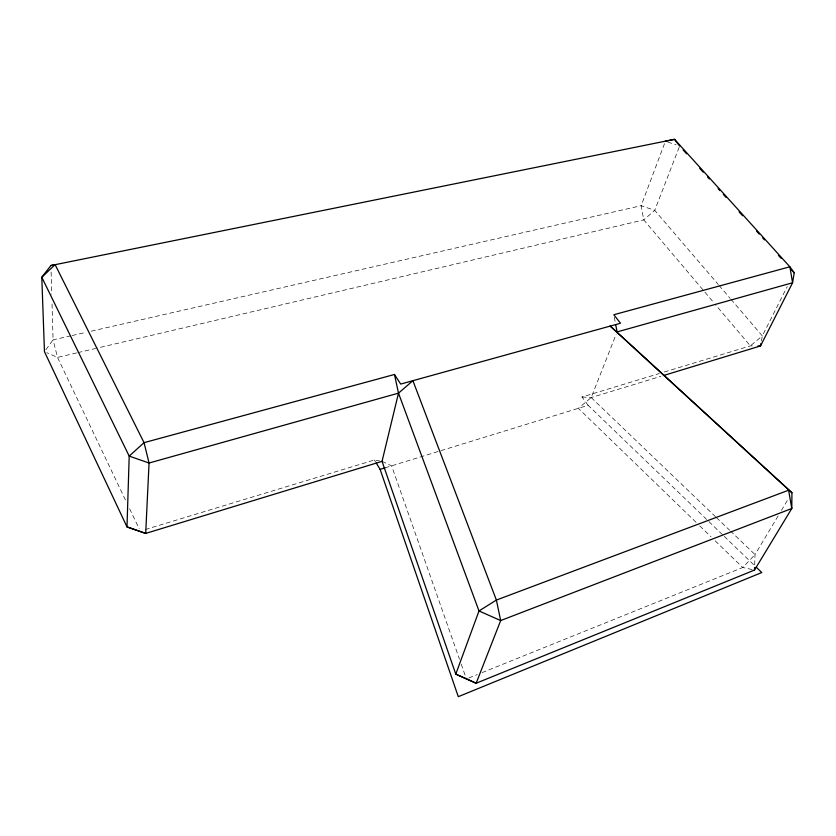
<?xml version="1.0" encoding="UTF-8"?>
<svg xmlns="http://www.w3.org/2000/svg" width="836" height="836" viewBox="0 0 836 836"><rect width="100%" height="100%" fill="white"/><g stroke="black" fill="none" stroke-linecap="round" stroke-linejoin="round"><path stroke-width="0.63" stroke-dasharray="4.18 3.13" d="M754.678 564.906L755.023 554.571L778.097 515.948M761.439 340.931L762.338 335.915L787.251 286.56M664.495 143.656L641.139 205.698L643.751 219.878L714.268 303.228M679.156 147.282L654.734 210.348L643.751 219.878L96.945 348.163M696.043 522.301L578.355 408.334L591.198 397.57L616.142 334.306M781.399 510.43L787.982 499.395M45.907 349.699L53.076 339.876L51.978 302.047M468.808 677.965L477.262 674.568M482.09 672.614L742.744 567.519L755.023 554.571L730.539 531.111M385.093 467.836L588.147 405.324L723.307 535.479M145.234 529.554L374.392 460.009L379.492 460.897M588.147 405.324L582.002 396.995L659.322 373.525M664.317 372.01L750.362 345.895L752.902 345.905M582.002 396.995L591.198 397.57L660.921 376.305M76.598 352.938L57.527 357.411L46.847 352.708M77.873 352.635L95.67 348.466M70.893 335.811L53.076 339.876L57.527 357.411L126.278 501.736M72.168 335.518L86.171 332.32M91.26 331.16L641.139 205.698L654.734 210.348L718.281 284.501M752.149 569.567L742.744 567.519L714.717 540.39M667.786 142.036L676.073 144.858M382.042 461.347L391.603 465.83L459.486 659.228M591.198 397.57L715.48 516.669M716.421 517.578L729.598 530.212M724.248 536.388L754.281 565.314M699.774 525.917L710.987 536.764M719.127 285.494L730.141 298.347M730.988 299.33L762.338 335.915L750.362 345.895L715.104 304.22M374.392 460.009L375.667 462.089M129.632 508.769L139.142 528.718M461.211 664.16L466.404 678.947M614.282 317.189L615.453 323.333M51.111 272.055L51.748 294.23"/><path stroke-width="1.25" d="M791.943 492.77L610.228 326.082L791.943 492.77L791.786 508.497L754.5 570.079L476.133 683.242L455.787 674.13L382.042 461.347L398.5 393.15L394.477 374.476L144.053 442.662L129.204 456.101L126.999 526.899L145.694 533.42L382.042 461.347M754.5 570.079L754.594 567.487M50.912 265.534L55.103 264.615L144.053 442.662L149.059 463.019L145.694 533.42L126.999 526.899L44.465 351.663L41.8 277.27L50.912 265.534L674.537 139.319L789.863 266.799L794.2 272.787L792.57 282.767L760.53 345.937L663.418 375.552M760.979 343.429L760.53 345.937L757.991 345.926M55.103 264.615L41.8 277.27L129.204 456.101L149.059 463.019L398.5 393.15L412.9 380.693L496.385 600.06L500.68 620.563L476.133 683.242L455.787 674.13L479.007 610.959L496.385 600.06L788.609 490.209L791.786 508.497L500.68 620.563L479.007 610.959L398.5 393.15M376.305 463.123L380.108 469.362L385.093 467.836M665.414 141.221L674.537 139.319L679.626 146.07M756.162 567.121L761.784 572.545L458.295 696.681L380.108 469.362M683.127 149.937L686.617 153.803M699.742 168.318L703.243 172.185M707.611 177.023L709.356 178.956M718.103 188.633L719.859 190.566M723.359 194.433L725.982 197.338M739.097 211.842L742.598 215.719M756.59 231.196L759.213 234.09M762.714 237.967L764.459 239.901M778.452 255.377L781.085 258.282M791.577 269.882L794.2 272.787M394.477 374.476L400.695 384.069L620.511 323.239L613.823 314.733L789.863 266.799L792.57 282.767L617.083 331.923L615.683 324.556"/></g></svg>
